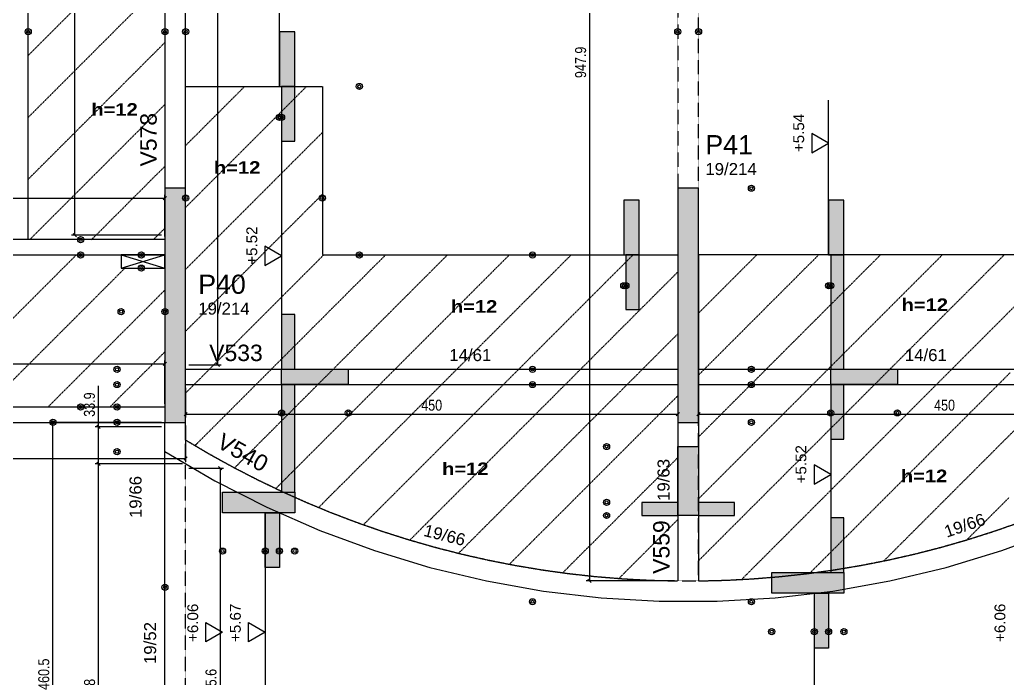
# Model space of a CAD drawing. Extents: x -15895 to 12929, y -2522 to 15173.
# Drawn here: x -13287 to -12384, y 12380 to 12982 of the extents above; entities that cross this region are included whole.
import ezdxf

# ---------------------------------------------------------------- set-up
doc = ezdxf.new("R2010")
doc.units = 0
doc.header["$PDMODE"] = 35
doc.header["$PDSIZE"] = -10
for name, pattern in [('ESTILO_TQS_0001', [1, 0.7, -0.3]), ('ESTILO_TQS_0002', [0.4, 0.1, -0.3]), ('ESTILO_TQS_0006', [0.3, 0.2, -0.1])]:
    doc.linetypes.add(name, pattern=pattern)
for name, color, linetype in [('COTA', 241, 'Continuous'), ('MTH-224', 4, 'Continuous'), ('MTH-230', 1, 'Continuous'), ('MTH-DIM-PILAR', 3, 'Continuous'), ('MTH-DIM-VIGA', 3, 'Continuous'), ('MTH-FACE-VIGA', 7, 'Continuous'), ('MTH-LINHA-SEÇÃO', 16, 'Continuous'), ('MTH-PILAR-SEGUE', 5, 'Continuous'), ('MTH-SIMB_COTA', 3, 'Continuous'), ('MTH-SOMBRA21', 150, 'Continuous'), ('MTH-SOMBRA25', 253, 'Continuous'), ('MTH-TIT1-PILAR', 5, 'Continuous'), ('MTH-TIT1-VIGA', 5, 'Continuous'), ('MTH-TRACEJADO-216', 1, 'Continuous'), ('MTH-TXT', 4, 'Continuous'), ('MTH-TXT-NEGRITO', 5, 'Continuous'), ('MTH-VIGA-INVERTIDA', 7, 'ESTILO_TQS_0002')]:
    doc.layers.add(name, color=color, linetype=linetype)
doc.styles.add('COTA TECNICA', font='techl___.ttf', dxfattribs={"height": 10})
doc.styles.add('TQS_ARIAL', font='arial.ttf')
doc.styles.add('TQS_ARIAL_BLACK', font='ariblk.ttf')
doc.dimstyles.new('PAINEL', dxfattribs={"dimtxt": 10, "dimasz": 3, "dimexe": 3, "dimexo": 3, "dimgap": 3, "dimtad": 1, "dimdec": 1, "dimzin": 12, "dimdsep": 46, "dimtxsty": 'COTA TECNICA', "dimblk1": 'OBLIQUE', "dimblk2": 'OBLIQUE', "dimsah": 1, "dimcen": 0.9, "dimclrd": 4, "dimclre": 4, "dimclrt": 240, "dimadec": 1, "dimazin": 3, "dimtfac": 1, "dimtdec": 1, "dimtmove": 0, "dimatfit": 3, "dimfxl": 1, "dimtolj": 1, "dimtzin": 12, "dimarcsym": 0})

# ---------------------------------------------------------------- blocks, each defined once
blk = doc.blocks.new('_Oblique')
at = {"color": 0, "linetype": 'ByBlock', "lineweight": -2}
blk.add_line((-0.5, -0.5), (0.5, 0.5), dxfattribs=at)
blk = doc.blocks.new('*D1923')
at = {"layer": 'COTA', "color": 4, "lineweight": -2, "transparency": 16777216}
for p, q in [((-13135.16, 12645.16), (-13135.16, 12618.22)), ((-12685.16, 12645.16), (-12685.16, 12618.22)), ((-13135.16, 12621.22), (-12685.16, 12621.22))]:
    blk.add_line(p, q, dxfattribs=at)
at = {"layer": 'Defpoints', "color": 0, "transparency": 16777216}
for p in [(-13135.16, 12648.16), (-12685.16, 12648.16), (-12685.16, 12621.22)]:
    blk.add_point(p, dxfattribs=at)
at = {"layer": 'COTA', "color": 4, "lineweight": -2, "transparency": 16777216, "xscale": 3, "yscale": 3, "zscale": 3, "rotation": 180}
blk.add_blockref('_Oblique', (-13135.16, 12621.22), dxfattribs=at)
at = {"layer": 'COTA', "color": 4, "lineweight": -2, "transparency": 16777216, "xscale": 3, "yscale": 3, "zscale": 3}
blk.add_blockref('_Oblique', (-12685.16, 12621.22), dxfattribs=at)
at = {"layer": 'COTA', "color": 240, "transparency": 16777216, "insert": (-12910.16, 12629.32), "char_height": 10, "attachment_point": 5, "style": 'COTA TECNICA'}
blk.add_mtext('\\A1;450', dxfattribs=at)
blk = doc.blocks.new('*D1924')
at = {"layer": 'COTA', "color": 4, "lineweight": -2, "transparency": 16777216}
for p, q in [((-12666.16, 12645.16), (-12666.16, 12618.22)), ((-12216.16, 12645.16), (-12216.16, 12618.22)), ((-12666.16, 12621.22), (-12216.16, 12621.22))]:
    blk.add_line(p, q, dxfattribs=at)
at = {"layer": 'Defpoints', "color": 0, "transparency": 16777216}
for p in [(-12666.16, 12648.16), (-12216.16, 12648.16), (-12216.16, 12621.22)]:
    blk.add_point(p, dxfattribs=at)
at = {"layer": 'COTA', "color": 4, "lineweight": -2, "transparency": 16777216, "xscale": 3, "yscale": 3, "zscale": 3, "rotation": 180}
blk.add_blockref('_Oblique', (-12666.16, 12621.22), dxfattribs=at)
at = {"layer": 'COTA', "color": 4, "lineweight": -2, "transparency": 16777216, "xscale": 3, "yscale": 3, "zscale": 3}
blk.add_blockref('_Oblique', (-12216.16, 12621.22), dxfattribs=at)
at = {"layer": 'COTA', "color": 240, "transparency": 16777216, "insert": (-12441.16, 12629.32), "char_height": 10, "attachment_point": 5, "style": 'COTA TECNICA'}
blk.add_mtext('\\A1;450', dxfattribs=at)
blk = doc.blocks.new('*D1944')
at = {"layer": 'COTA', "color": 4, "lineweight": -2, "transparency": 16777216}
for p, q in [((-14065.16, 12610.66), (-14065.16, 12577.66)), ((-13135.16, 12610.66), (-13135.16, 12577.66)), ((-14065.16, 12580.66), (-13135.16, 12580.66))]:
    blk.add_line(p, q, dxfattribs=at)
at = {"layer": 'Defpoints', "color": 0, "transparency": 16777216}
for p in [(-14065.16, 12613.66), (-13135.16, 12613.66), (-13135.16, 12580.66)]:
    blk.add_point(p, dxfattribs=at)
at = {"layer": 'COTA', "color": 4, "lineweight": -2, "transparency": 16777216, "xscale": 3, "yscale": 3, "zscale": 3, "rotation": 180}
blk.add_blockref('_Oblique', (-14065.16, 12580.66), dxfattribs=at)
at = {"layer": 'COTA', "color": 4, "lineweight": -2, "transparency": 16777216, "xscale": 3, "yscale": 3, "zscale": 3}
blk.add_blockref('_Oblique', (-13135.16, 12580.66), dxfattribs=at)
at = {"layer": 'COTA', "color": 240, "transparency": 16777216, "insert": (-13600.16, 12588.91), "char_height": 10, "attachment_point": 5, "style": 'COTA TECNICA'}
blk.add_mtext('\\A1;930', dxfattribs=at)
blk = doc.blocks.new('*D1945')
at = {"layer": 'COTA', "color": 4, "lineweight": -2, "transparency": 16777216}
for p, q in [((-13604.16, 12630.66), (-13604.16, 12670.26)), ((-13154.16, 12630.66), (-13154.16, 12670.26)), ((-13604.16, 12667.26), (-13154.16, 12667.26))]:
    blk.add_line(p, q, dxfattribs=at)
at = {"layer": 'Defpoints', "color": 0, "transparency": 16777216}
for p in [(-13154.16, 12667.26), (-13604.16, 12627.66), (-13154.16, 12627.66)]:
    blk.add_point(p, dxfattribs=at)
at = {"layer": 'COTA', "color": 4, "lineweight": -2, "transparency": 16777216, "xscale": 3, "yscale": 3, "zscale": 3, "rotation": 180}
blk.add_blockref('_Oblique', (-13604.16, 12667.26), dxfattribs=at)
at = {"layer": 'COTA', "color": 4, "lineweight": -2, "transparency": 16777216, "xscale": 3, "yscale": 3, "zscale": 3}
blk.add_blockref('_Oblique', (-13154.16, 12667.26), dxfattribs=at)
at = {"layer": 'COTA', "color": 240, "transparency": 16777216, "insert": (-13379.16, 12675.37), "char_height": 10, "attachment_point": 5, "style": 'COTA TECNICA'}
blk.add_mtext('\\A1;450', dxfattribs=at)
blk = doc.blocks.new('*D1994')
at = {"layer": 'COTA', "color": 4, "lineweight": -2, "transparency": 16777216}
for p, q in [((-13157.16, 13412.66), (-13239.6, 13412.66)), ((-13236.6, 12784.66), (-13236.6, 13412.66)), ((-13157.16, 12784.66), (-13239.6, 12784.66))]:
    blk.add_line(p, q, dxfattribs=at)
at = {"layer": 'Defpoints', "color": 0, "transparency": 16777216}
for p in [(-13236.6, 13412.66), (-13154.16, 13412.66), (-13154.16, 12784.66)]:
    blk.add_point(p, dxfattribs=at)
at = {"layer": 'COTA', "color": 4, "lineweight": -2, "transparency": 16777216, "xscale": 3, "yscale": 3, "zscale": 3}
for p, rotation in [((-13236.6, 13412.66), 90), ((-13236.6, 12784.66), 270)]:
    blk.add_blockref('_Oblique', p, dxfattribs=dict(at, rotation=rotation))
at = {"layer": 'COTA', "color": 240, "transparency": 16777216, "insert": (-13244.72, 13122.16), "char_height": 10, "attachment_point": 5, "rotation": 90, "style": 'COTA TECNICA'}
blk.add_mtext('\\A1;628', dxfattribs=at)
blk = doc.blocks.new('*D1995')
at = {"layer": 'COTA', "color": 4, "lineweight": -2, "transparency": 16777216}
for p, q in [((-13604.16, 12783.66), (-13604.16, 12821.69)), ((-13604.16, 12818.69), (-13154.16, 12818.69)), ((-13154.16, 12783.66), (-13154.16, 12821.69))]:
    blk.add_line(p, q, dxfattribs=at)
at = {"layer": 'Defpoints', "color": 0, "transparency": 16777216}
for p in [(-13154.16, 12818.69), (-13604.16, 12780.66), (-13154.16, 12780.66)]:
    blk.add_point(p, dxfattribs=at)
at = {"layer": 'COTA', "color": 4, "lineweight": -2, "transparency": 16777216, "xscale": 3, "yscale": 3, "zscale": 3, "rotation": 180}
blk.add_blockref('_Oblique', (-13604.16, 12818.69), dxfattribs=at)
at = {"layer": 'COTA', "color": 4, "lineweight": -2, "transparency": 16777216, "xscale": 3, "yscale": 3, "zscale": 3}
blk.add_blockref('_Oblique', (-13154.16, 12818.69), dxfattribs=at)
at = {"layer": 'COTA', "color": 240, "transparency": 16777216, "insert": (-13379.16, 12826.8), "char_height": 10, "attachment_point": 5, "style": 'COTA TECNICA'}
blk.add_mtext('\\A1;450', dxfattribs=at)
blk = doc.blocks.new('*D1996')
at = {"layer": 'COTA', "color": 4, "lineweight": -2, "transparency": 16777216}
for p, q in [((-13132.16, 13416.66), (-13102.7, 13416.66)), ((-13105.7, 12666.16), (-13105.7, 13416.66)), ((-13132.16, 12666.16), (-13102.7, 12666.16))]:
    blk.add_line(p, q, dxfattribs=at)
at = {"layer": 'Defpoints', "color": 0, "transparency": 16777216}
for p in [(-13135.16, 13416.66), (-13105.7, 13416.66), (-13135.16, 12666.16)]:
    blk.add_point(p, dxfattribs=at)
at = {"layer": 'COTA', "color": 4, "lineweight": -2, "transparency": 16777216, "xscale": 3, "yscale": 3, "zscale": 3}
for p, rotation in [((-13105.7, 13416.66), 90), ((-13105.7, 12666.16), 270)]:
    blk.add_blockref('_Oblique', p, dxfattribs=dict(at, rotation=rotation))
at = {"layer": 'COTA', "color": 240, "transparency": 16777216, "insert": (-13113.81, 13041.41), "char_height": 10, "attachment_point": 5, "rotation": 90, "style": 'COTA TECNICA'}
blk.add_mtext('\\A1;750.5', dxfattribs=at)
blk = doc.blocks.new('*D2012')
at = {"layer": 'COTA', "color": 4, "lineweight": -2, "transparency": 16777216}
for p, q in [((-12688.16, 13416.66), (-12768.83, 13416.66)), ((-12765.83, 13416.66), (-12765.83, 12468.71)), ((-12688.16, 12468.71), (-12768.83, 12468.71))]:
    blk.add_line(p, q, dxfattribs=at)
at = {"layer": 'Defpoints', "color": 0, "transparency": 16777216}
for p in [(-12685.16, 13416.66), (-12765.83, 12468.71), (-12685.16, 12468.71)]:
    blk.add_point(p, dxfattribs=at)
at = {"layer": 'COTA', "color": 4, "lineweight": -2, "transparency": 16777216, "xscale": 3, "yscale": 3, "zscale": 3}
for p, rotation in [((-12765.83, 13416.66), 90), ((-12765.83, 12468.71), 270)]:
    blk.add_blockref('_Oblique', p, dxfattribs=dict(at, rotation=rotation))
at = {"layer": 'COTA', "color": 240, "transparency": 16777216, "insert": (-12773.94, 12942.69), "char_height": 10, "attachment_point": 5, "rotation": 90, "style": 'COTA TECNICA'}
blk.add_mtext('\\A1;947.9', dxfattribs=at)
blk = doc.blocks.new('*D2027')
at = {"layer": 'COTA', "color": 4, "lineweight": -2, "transparency": 16777216}
for p, q in [((-13157.16, 12575.75), (-13217.86, 12575.75)), ((-13214.86, 12153.95), (-13214.86, 12575.75)), ((-13157.96, 12153.95), (-13217.86, 12153.95))]:
    blk.add_line(p, q, dxfattribs=at)
at = {"layer": 'Defpoints', "color": 0, "transparency": 16777216}
for p in [(-13214.86, 12575.75), (-13154.16, 12575.75), (-13154.96, 12153.95)]:
    blk.add_point(p, dxfattribs=at)
at = {"layer": 'COTA', "color": 4, "lineweight": -2, "transparency": 16777216, "xscale": 3, "yscale": 3, "zscale": 3}
for p, rotation in [((-13214.86, 12575.75), 90), ((-13214.86, 12153.95), 270)]:
    blk.add_blockref('_Oblique', p, dxfattribs=dict(at, rotation=rotation))
at = {"layer": 'COTA', "color": 240, "transparency": 16777216, "insert": (-13222.96, 12364.85), "char_height": 10, "attachment_point": 5, "rotation": 90, "style": 'COTA TECNICA'}
blk.add_mtext('\\A1;421.8', dxfattribs=at)
blk = doc.blocks.new('*D2028')
at = {"layer": 'COTA', "color": 4, "lineweight": -2, "transparency": 16777216}
for p, q in [((-13214.86, 12609.66), (-13214.86, 12647.08)), ((-13157.16, 12609.66), (-13217.86, 12609.66)), ((-13214.86, 12575.75), (-13214.86, 12609.66)), ((-13138.16, 12575.75), (-13217.86, 12575.75))]:
    blk.add_line(p, q, dxfattribs=at)
at = {"layer": 'Defpoints', "color": 0, "transparency": 16777216}
for p in [(-13214.86, 12609.66), (-13154.16, 12609.66), (-13135.16, 12575.75)]:
    blk.add_point(p, dxfattribs=at)
at = {"layer": 'COTA', "color": 4, "lineweight": -2, "transparency": 16777216, "xscale": 3, "yscale": 3, "zscale": 3}
for p, rotation in [((-13214.86, 12609.66), 90), ((-13214.86, 12575.75), 270)]:
    blk.add_blockref('_Oblique', p, dxfattribs=dict(at, rotation=rotation))
at = {"layer": 'COTA', "color": 240, "transparency": 16777216, "insert": (-13223.11, 12629.87), "char_height": 10, "attachment_point": 5, "rotation": 90, "style": 'COTA TECNICA'}
blk.add_mtext('\\A1;33.9', dxfattribs=at)
blk = doc.blocks.new('*D2029')
at = {"layer": 'COTA', "color": 4, "lineweight": -2, "transparency": 16777216}
for p, q in [((-13157.16, 12613.66), (-13259.76, 12613.66)), ((-13256.76, 12153.16), (-13256.76, 12613.66)), ((-13157.16, 12153.16), (-13259.76, 12153.16))]:
    blk.add_line(p, q, dxfattribs=at)
at = {"layer": 'Defpoints', "color": 0, "transparency": 16777216}
for p in [(-13256.76, 12613.66), (-13154.16, 12613.66), (-13154.16, 12153.16)]:
    blk.add_point(p, dxfattribs=at)
at = {"layer": 'COTA', "color": 4, "lineweight": -2, "transparency": 16777216, "xscale": 3, "yscale": 3, "zscale": 3}
for p, rotation in [((-13256.76, 12613.66), 90), ((-13256.76, 12153.16), 270)]:
    blk.add_blockref('_Oblique', p, dxfattribs=dict(at, rotation=rotation))
at = {"layer": 'COTA', "color": 240, "transparency": 16777216, "insert": (-13264.87, 12383.41), "char_height": 10, "attachment_point": 5, "rotation": 90, "style": 'COTA TECNICA'}
blk.add_mtext('\\A1;460.5', dxfattribs=at)
blk = doc.blocks.new('*D2030')
at = {"layer": 'COTA', "color": 4, "lineweight": -2, "transparency": 16777216}
for p, q in [((-13132.16, 12571.75), (-13100.69, 12571.75)), ((-13103.69, 12571.75), (-13103.69, 12176.16)), ((-13132.16, 12176.16), (-13100.69, 12176.16))]:
    blk.add_line(p, q, dxfattribs=at)
at = {"layer": 'Defpoints', "color": 0, "transparency": 16777216}
for p in [(-13135.16, 12571.75), (-13135.16, 12176.16), (-13103.69, 12176.16)]:
    blk.add_point(p, dxfattribs=at)
at = {"layer": 'COTA', "color": 4, "lineweight": -2, "transparency": 16777216, "xscale": 3, "yscale": 3, "zscale": 3}
for p, rotation in [((-13103.69, 12571.75), 90), ((-13103.69, 12176.16), 270)]:
    blk.add_blockref('_Oblique', p, dxfattribs=dict(at, rotation=rotation))
at = {"layer": 'COTA', "color": 240, "transparency": 16777216, "insert": (-13111.94, 12373.96), "char_height": 10, "attachment_point": 5, "rotation": 90, "style": 'COTA TECNICA'}
blk.add_mtext('\\A1;395.6', dxfattribs=at)

msp = doc.modelspace()

# ---------------------------------------------------------------- linework, layer by layer
at = {"layer": 'MTH-224', "linetype": 'Continuous'}
for points in [[(-12562.54, 12859.96), (-12547.24, 12868.8), (-12562.54, 12877.63), (-12562.54, 12859.96)], [(-13062.72, 12756.97), (-13047.42, 12765.81), (-13062.72, 12774.64), (-13062.72, 12756.97)], [(-12560.54, 12557.15), (-12545.24, 12565.98), (-12560.54, 12574.82), (-12560.54, 12557.15)], [(-13116.72, 12430.57), (-13101.42, 12421.73), (-13116.72, 12412.9), (-13116.72, 12430.57)], [(-13077.72, 12430.57), (-13062.42, 12421.73), (-13077.72, 12412.9), (-13077.72, 12430.57)]]:
    msp.add_lwpolyline(points, dxfattribs=at)
at = {"layer": 'MTH-230', "linetype": 'Continuous'}
for p, q in [((-13194.16, 12766.66), (-13154.16, 12754.66)), ((-13194.16, 12754.66), (-13154.16, 12766.66))]:
    msp.add_line(p, q, dxfattribs=at)
at = {"layer": 'MTH-FACE-VIGA', "linetype": 'Continuous'}
for p, q in [((-13154.16, 13416.66), (-13154.16, 12827.66)), ((-13135.16, 12827.66), (-13135.16, 13416.66)), ((-13154.16, 12780.66), (-13604.16, 12780.66)), ((-13604.16, 12766.66), (-13154.16, 12766.66)), ((-13135.16, 12662.16), (-12685.16, 12662.16)), ((-12666.16, 12662.16), (-12216.16, 12662.16)), ((-13135.16, 12648.16), (-12685.16, 12648.16)), ((-12666.16, 12648.16), (-12216.16, 12648.16)), ((-13154.16, 12627.66), (-13604.16, 12627.66)), ((-13604.16, 12613.66), (-13154.16, 12613.66)), ((-13154.16, 12193.16), (-13154.16, 12613.66))]:
    msp.add_line(p, q, dxfattribs=at)
for points in [[(-13154.16, 12766.66), (-13194.16, 12766.66), (-13194.16, 12754.66), (-13154.16, 12754.66), (-13154.16, 12766.66)], [(-13154.16, 12586.86), (-13108.34, 12560.07), (-13061.03, 12536.02), (-13012.38, 12514.79), (-12962.57, 12496.45), (-12911.77, 12481.07), (-12860.15, 12468.71), (-12807.9, 12459.39), (-12755.19, 12453.17), (-12702.2, 12450.05), (-12649.13, 12450.05), (-12596.14, 12453.17), (-12543.43, 12459.39), (-12491.17, 12468.71), (-12439.56, 12481.07), (-12388.76, 12496.45), (-12338.95, 12514.79), (-12290.3, 12536.02), (-12242.98, 12560.07), (-12197.16, 12586.86)]]:
    msp.add_lwpolyline(points, dxfattribs=at)
at = {"layer": 'MTH-LINHA-SEÇÃO', "linetype": 'Continuous'}
for p, q in [((-13049.42, 12920.66), (-13049.42, 13430.66)), ((-13049.42, 12920.66), (-13047.42, 12920.66)), ((-13047.42, 12920.66), (-13047.42, 12662.16)), ((-12547.24, 12766.66), (-12547.24, 12908.25)), ((-12545.24, 12766.66), (-12545.24, 12662.16)), ((-12545.24, 12648.16), (-12545.24, 12476.36)), ((-13062.42, 12530.98), (-13062.42, 12172.16)), ((-12560.24, 12172.16), (-12560.24, 12441.28))]:
    msp.add_line(p, q, dxfattribs=at)
for points in [[(-13049.42, 12970.66), (-13049.42, 12920.66), (-13035.42, 12920.66), (-13035.42, 12970.66), (-13049.42, 12970.66)], [(-13047.42, 12920.66), (-13047.42, 12870.66), (-13035.42, 12870.66), (-13035.42, 12920.66), (-13047.42, 12920.66)], [(-12734.53, 12816.66), (-12734.53, 12766.66), (-12720.53, 12766.66), (-12720.53, 12816.66), (-12734.53, 12816.66)], [(-12547.24, 12816.66), (-12547.24, 12766.66), (-12533.24, 12766.66), (-12533.24, 12816.66), (-12547.24, 12816.66)], [(-12732.53, 12766.66), (-12732.53, 12716.66), (-12720.53, 12716.66), (-12720.53, 12766.66), (-12732.53, 12766.66)], [(-12545.24, 12766.66), (-12545.24, 12662.16), (-12533.24, 12662.16), (-12533.24, 12766.66), (-12545.24, 12766.66)], [(-13047.42, 12712.16), (-13047.42, 12662.16), (-13035.42, 12662.16), (-13035.42, 12712.16), (-13047.42, 12712.16)], [(-12986.42, 12648.16), (-13047.42, 12648.16), (-13047.42, 12662.16), (-12986.42, 12662.16), (-12986.42, 12648.16)], [(-12484.24, 12648.16), (-12545.24, 12648.16), (-12545.24, 12662.16), (-12484.24, 12662.16), (-12484.24, 12648.16)], [(-13047.42, 12648.16), (-13047.42, 12549.98), (-13035.42, 12549.98), (-13035.42, 12648.16), (-13047.42, 12648.16)], [(-12545.24, 12648.16), (-12545.24, 12598.16), (-12533.24, 12598.16), (-12533.24, 12648.16), (-12545.24, 12648.16)], [(-12685.16, 12528.5), (-12685.16, 12591.5), (-12666.16, 12591.5), (-12666.16, 12528.5), (-12685.16, 12528.5)], [(-13035.42, 12530.98), (-13101.42, 12530.98), (-13101.42, 12549.98), (-13035.42, 12549.98), (-13035.42, 12530.98)], [(-12685.16, 12540.5), (-12718.07, 12540.5), (-12718.07, 12528.5), (-12685.16, 12528.5), (-12685.16, 12540.5)], [(-12633.26, 12540.5), (-12666.16, 12540.5), (-12666.16, 12528.5), (-12633.26, 12528.5), (-12633.26, 12540.5)], [(-13062.42, 12480.98), (-13062.42, 12530.98), (-13049.42, 12530.98), (-13049.42, 12480.98), (-13062.42, 12480.98)], [(-12545.24, 12526.36), (-12545.24, 12476.36), (-12533.24, 12476.36), (-12533.24, 12526.36), (-12545.24, 12526.36)], [(-12533.24, 12457.36), (-12599.24, 12457.36), (-12599.24, 12476.36), (-12533.24, 12476.36), (-12533.24, 12457.36)], [(-12560.24, 12407.36), (-12560.24, 12457.36), (-12547.24, 12457.36), (-12547.24, 12407.36), (-12560.24, 12407.36)]]:
    msp.add_lwpolyline(points, dxfattribs=at)
at = {"layer": 'MTH-PILAR-SEGUE', "linetype": 'Continuous'}
for points in [[(-13154.16, 12613.66), (-13135.16, 12613.66), (-13135.16, 12827.66), (-13154.16, 12827.66), (-13154.16, 12613.66)], [(-12685.16, 12613.66), (-12666.16, 12613.66), (-12666.16, 12827.66), (-12685.16, 12827.66), (-12685.16, 12613.66)]]:
    msp.add_lwpolyline(points, dxfattribs=at)
at = {"layer": 'MTH-SIMB_COTA', "linetype": 'Continuous'}
for centre, radius in [((-13279.16, 12970.66), 2.8), ((-13279.16, 12970.66), 2.8), ((-13279.16, 12970.66), 1.4), ((-13279.16, 12970.66), 1.4), ((-13154.16, 12970.66), 2.8), ((-13154.16, 12970.66), 1.4), ((-13135.16, 12970.66), 2.8), ((-13135.16, 12970.66), 1.4), ((-12685.16, 12970.66), 2.8), ((-12685.16, 12970.66), 1.4), ((-12666.16, 12970.66), 2.8), ((-12666.16, 12970.66), 1.4), ((-12976.28, 12920.66), 2.8), ((-12976.28, 12920.66), 1.4), ((-13049.42, 12892.46), 2.8), ((-13049.42, 12892.46), 2.8), ((-13049.42, 12892.46), 2.8), ((-13049.42, 12892.46), 1.4), ((-13049.42, 12892.46), 1.4), ((-13049.42, 12892.46), 1.4), ((-13047.42, 12892.46), 2.8), ((-13047.42, 12892.46), 2.8), ((-13047.42, 12892.46), 2.8), ((-13047.42, 12892.46), 1.4), ((-13047.42, 12892.46), 1.4), ((-13047.42, 12892.46), 1.4), ((-12617.79, 12827.66), 2.8), ((-12617.79, 12827.66), 1.4), ((-13135.16, 12818.66), 2.8), ((-13135.16, 12818.66), 1.4), ((-13010.16, 12818.66), 2.8), ((-13010.16, 12818.66), 1.4), ((-13231.18, 12780.66), 2.8), ((-13231.18, 12780.66), 1.4), ((-13231.18, 12766.66), 2.8), ((-13175.66, 12766.66), 2.8), ((-12976.28, 12766.66), 2.8), ((-12817.98, 12766.66), 2.8), ((-12817.98, 12766.66), 2.8), ((-13231.18, 12766.66), 1.4), ((-13175.66, 12766.66), 1.4), ((-12976.28, 12766.66), 1.4), ((-12817.98, 12766.66), 1.4), ((-12817.98, 12766.66), 1.4), ((-13175.66, 12754.66), 2.8), ((-13175.66, 12754.66), 1.4), ((-12734.53, 12738.46), 2.8), ((-12734.53, 12738.46), 1.4), ((-12732.53, 12738.46), 2.8), ((-12732.53, 12738.46), 1.4), ((-12547.24, 12738.46), 2.8), ((-12547.24, 12738.46), 1.4), ((-12545.24, 12738.46), 2.8), ((-12545.24, 12738.46), 1.4), ((-13194.16, 12714.85), 2.8), ((-13194.16, 12714.85), 1.4), ((-13154.16, 12714.85), 2.8), ((-13154.16, 12714.85), 1.4), ((-13197.9, 12662.16), 2.8), ((-13197.9, 12662.16), 1.4), ((-12817.98, 12662.16), 2.8), ((-12817.98, 12662.16), 1.4), ((-12617.79, 12662.16), 2.8), ((-12617.79, 12662.16), 1.4), ((-13197.9, 12648.16), 2.8), ((-13197.9, 12648.16), 2.8), ((-13197.9, 12648.16), 1.4), ((-13197.9, 12648.16), 1.4), ((-12817.98, 12648.16), 2.8), ((-12817.98, 12648.16), 1.4), ((-12617.79, 12648.16), 2.8), ((-12617.79, 12648.16), 1.4), ((-13231.18, 12627.66), 2.8), ((-13231.18, 12627.66), 1.4), ((-13197.9, 12627.66), 2.8), ((-13197.9, 12627.66), 1.4), ((-13047.42, 12622.33), 2.8), ((-13047.42, 12622.33), 2.8), ((-13047.42, 12622.33), 2.8), ((-12986.42, 12622.33), 2.8), ((-12986.42, 12622.33), 2.8), ((-12986.42, 12622.33), 2.8), ((-12545.24, 12622.33), 2.8), ((-12484.24, 12622.33), 2.8), ((-13256.5, 12613.66), 2.8), ((-13197.9, 12613.66), 2.8), ((-13047.42, 12622.33), 1.4), ((-13047.42, 12622.33), 1.4), ((-13047.42, 12622.33), 1.4), ((-12986.42, 12622.33), 1.4), ((-12986.42, 12622.33), 1.4), ((-12986.42, 12622.33), 1.4), ((-12617.79, 12613.66), 2.8), ((-12617.79, 12613.66), 2.8), ((-12545.24, 12622.33), 1.4), ((-12484.24, 12622.33), 1.4), ((-13256.5, 12613.66), 1.4), ((-13197.9, 12613.66), 1.4), ((-12617.79, 12613.66), 1.4), ((-12617.79, 12613.66), 1.4), ((-13197.9, 12586.86), 2.8), ((-13197.9, 12586.86), 2.8), ((-12750.25, 12591.5), 2.8), ((-12750.25, 12591.5), 1.4), ((-13197.9, 12586.86), 1.4), ((-13197.9, 12586.86), 1.4), ((-12750.25, 12540.5), 2.8), ((-12750.25, 12540.5), 2.8), ((-12750.25, 12540.5), 1.4), ((-12750.25, 12540.5), 1.4), ((-12750.25, 12528.5), 2.8), ((-12750.25, 12528.5), 1.4), ((-13101.42, 12495.98), 2.8), ((-13062.42, 12495.98), 2.8), ((-13062.42, 12495.98), 2.8), ((-13049.42, 12495.98), 2.8), ((-13049.42, 12495.98), 2.8), ((-13035.42, 12495.98), 2.8), ((-13101.42, 12495.98), 1.4), ((-13062.42, 12495.98), 1.4), ((-13062.42, 12495.98), 1.4), ((-13049.42, 12495.98), 1.4), ((-13049.42, 12495.98), 1.4), ((-13035.42, 12495.98), 1.4), ((-13154.16, 12462.97), 2.8), ((-13154.16, 12462.97), 1.4), ((-12817.98, 12449.66), 2.8), ((-12817.98, 12449.66), 2.8), ((-12817.98, 12449.66), 1.4), ((-12817.98, 12449.66), 1.4), ((-12617.79, 12449.66), 2.8), ((-12617.79, 12449.66), 1.4), ((-12599.24, 12422.36), 2.8), ((-12599.24, 12422.36), 1.4), ((-12560.24, 12422.36), 2.8), ((-12560.24, 12422.36), 2.8), ((-12560.24, 12422.36), 1.4), ((-12560.24, 12422.36), 1.4), ((-12547.24, 12422.36), 2.8), ((-12547.24, 12422.36), 2.8), ((-12547.24, 12422.36), 1.4), ((-12547.24, 12422.36), 1.4), ((-12533.24, 12422.36), 2.8), ((-12533.24, 12422.36), 1.4)]:
    msp.add_circle(centre, radius, dxfattribs=at)
at = {"layer": 'MTH-SOMBRA21', "linetype": 'Continuous'}
for points in [[(-13049.42, 12970.66), (-13049.42, 12920.66), (-13035.42, 12920.66)], [(-13049.42, 12970.66), (-13035.42, 12920.66), (-13035.42, 12970.66)], [(-13049.42, 12970.66), (-13035.42, 12970.66), (-13049.42, 12970.66)], [(-13047.42, 12920.66), (-13047.42, 12870.66), (-13035.42, 12870.66)], [(-13047.42, 12920.66), (-13035.42, 12870.66), (-13035.42, 12920.66)], [(-13047.42, 12920.66), (-13035.42, 12920.66), (-13047.42, 12920.66)], [(-12734.53, 12816.66), (-12734.53, 12766.66), (-12720.53, 12766.66)], [(-12734.53, 12816.66), (-12720.53, 12766.66), (-12720.53, 12816.66)], [(-12734.53, 12816.66), (-12720.53, 12816.66), (-12734.53, 12816.66)], [(-12547.24, 12816.66), (-12547.24, 12766.66), (-12533.24, 12766.66)], [(-12547.24, 12816.66), (-12533.24, 12766.66), (-12533.24, 12816.66)], [(-12547.24, 12816.66), (-12533.24, 12816.66), (-12547.24, 12816.66)], [(-12732.53, 12766.66), (-12732.53, 12716.66), (-12720.53, 12716.66)], [(-12732.53, 12766.66), (-12720.53, 12716.66), (-12720.53, 12766.66)], [(-12732.53, 12766.66), (-12720.53, 12766.66), (-12732.53, 12766.66)], [(-12545.24, 12766.66), (-12545.24, 12662.16), (-12533.24, 12662.16)], [(-12545.24, 12766.66), (-12533.24, 12662.16), (-12533.24, 12766.66)], [(-12545.24, 12766.66), (-12533.24, 12766.66), (-12545.24, 12766.66)], [(-13047.42, 12712.16), (-13047.42, 12662.16), (-13035.42, 12662.16)], [(-13047.42, 12712.16), (-13035.42, 12662.16), (-13035.42, 12712.16)], [(-13047.42, 12712.16), (-13035.42, 12712.16), (-13047.42, 12712.16)], [(-12986.42, 12648.16), (-13047.42, 12648.16), (-13047.42, 12662.16)], [(-12986.42, 12648.16), (-13047.42, 12662.16), (-12986.42, 12662.16)], [(-12986.42, 12648.16), (-12986.42, 12662.16), (-12986.42, 12648.16)], [(-12484.24, 12648.16), (-12545.24, 12648.16), (-12545.24, 12662.16)], [(-12484.24, 12648.16), (-12545.24, 12662.16), (-12484.24, 12662.16)], [(-12484.24, 12648.16), (-12484.24, 12662.16), (-12484.24, 12648.16)], [(-13047.42, 12648.16), (-13047.42, 12549.98), (-13035.42, 12549.98)], [(-13047.42, 12648.16), (-13035.42, 12549.98), (-13035.42, 12648.16)], [(-13047.42, 12648.16), (-13035.42, 12648.16), (-13047.42, 12648.16)], [(-12545.24, 12648.16), (-12545.24, 12598.16), (-12533.24, 12598.16)], [(-12545.24, 12648.16), (-12533.24, 12598.16), (-12533.24, 12648.16)], [(-12545.24, 12648.16), (-12533.24, 12648.16), (-12545.24, 12648.16)], [(-12685.16, 12528.5), (-12685.16, 12591.5), (-12666.16, 12591.5)], [(-12685.16, 12528.5), (-12666.16, 12591.5), (-12666.16, 12528.5)], [(-13035.42, 12530.98), (-13101.42, 12530.98), (-13101.42, 12549.98)], [(-13035.42, 12530.98), (-13101.42, 12549.98), (-13035.42, 12549.98)], [(-13035.42, 12530.98), (-13035.42, 12549.98), (-13035.42, 12530.98)], [(-12685.16, 12540.5), (-12718.07, 12540.5), (-12718.07, 12528.5)], [(-12685.16, 12540.5), (-12718.07, 12528.5), (-12685.16, 12528.5)], [(-12685.16, 12540.5), (-12685.16, 12528.5), (-12685.16, 12540.5)], [(-12633.26, 12540.5), (-12666.16, 12540.5), (-12666.16, 12528.5)], [(-12633.26, 12540.5), (-12666.16, 12528.5), (-12633.26, 12528.5)], [(-12633.26, 12540.5), (-12633.26, 12528.5), (-12633.26, 12540.5)], [(-13062.42, 12480.98), (-13062.42, 12530.98), (-13049.42, 12530.98)], [(-13062.42, 12480.98), (-13049.42, 12530.98), (-13049.42, 12480.98)], [(-12685.16, 12528.5), (-12666.16, 12528.5), (-12685.16, 12528.5)], [(-12545.24, 12526.36), (-12545.24, 12476.36), (-12533.24, 12476.36)], [(-12545.24, 12526.36), (-12533.24, 12476.36), (-12533.24, 12526.36)], [(-12545.24, 12526.36), (-12533.24, 12526.36), (-12545.24, 12526.36)], [(-13062.42, 12480.98), (-13049.42, 12480.98), (-13062.42, 12480.98)], [(-12533.24, 12457.36), (-12599.24, 12457.36), (-12599.24, 12476.36)], [(-12533.24, 12457.36), (-12599.24, 12476.36), (-12533.24, 12476.36)], [(-12533.24, 12457.36), (-12533.24, 12476.36), (-12533.24, 12457.36)], [(-12560.24, 12407.36), (-12560.24, 12457.36), (-12547.24, 12457.36)], [(-12560.24, 12407.36), (-12547.24, 12457.36), (-12547.24, 12407.36)], [(-12560.24, 12407.36), (-12547.24, 12407.36), (-12560.24, 12407.36)]]:
    msp.add_solid(points, dxfattribs=at)
at = {"layer": 'MTH-SOMBRA25', "linetype": 'Continuous'}
for points in [[(-13154.16, 12613.66), (-13135.16, 12613.66), (-13135.16, 12827.66)], [(-13154.16, 12613.66), (-13135.16, 12827.66), (-13154.16, 12827.66)], [(-13154.16, 12613.66), (-13154.16, 12827.66), (-13154.16, 12613.66)], [(-12685.16, 12613.66), (-12666.16, 12613.66), (-12666.16, 12827.66)], [(-12685.16, 12613.66), (-12666.16, 12827.66), (-12685.16, 12827.66)], [(-12685.16, 12613.66), (-12685.16, 12827.66), (-12685.16, 12613.66)]]:
    msp.add_solid(points, dxfattribs=at)
at = {"layer": 'MTH-TRACEJADO-216', "linetype": 'ESTILO_TQS_0001'}
for p, q in [((-13279.16, 12892.42), (-13160.92, 13010.66)), ((-13279.16, 12948.99), (-13217.49, 13010.66)), ((-13213.46, 12901.55), (-13154.16, 12960.85)), ((-13135.16, 12810.14), (-13024.65, 12920.66)), ((-13135.16, 12866.71), (-13081.22, 12920.66)), ((-13135.16, 12920.66), (-13010.16, 12920.66)), ((-13135.16, 12597.47), (-13135.16, 12920.66)), ((-13010.16, 12920.66), (-13010.16, 12766.66)), ((-13279.16, 12835.85), (-13213.46, 12901.55)), ((-13277.79, 12780.66), (-13154.16, 12904.28)), ((-13036.71, 12852.03), (-13010.16, 12878.58)), ((-13135.16, 12753.58), (-13036.71, 12852.03)), ((-13221.22, 12780.66), (-13154.16, 12847.71)), ((-13072.39, 12759.79), (-13010.16, 12822.01)), ((-13164.65, 12780.66), (-13154.16, 12791.14)), ((-13374.22, 12627.66), (-13235.22, 12766.66)), ((-13113.37, 12605.66), (-12952.37, 12766.66)), ((-13108.06, 12667.54), (-13013.62, 12761.98)), ((-13022.72, 12639.74), (-12895.81, 12766.66)), ((-13013.62, 12761.98), (-13008.94, 12766.66)), ((-13010.16, 12766.66), (-12685.16, 12766.66)), ((-12932.07, 12673.83), (-12839.24, 12766.66)), ((-12841.42, 12707.91), (-12782.67, 12766.66)), ((-12750.77, 12742), (-12726.1, 12766.66)), ((-12685.16, 12766.66), (-12685.16, 12468.71)), ((-12627.5, 12752.12), (-12612.96, 12766.66)), ((-12586.39, 12736.67), (-12556.39, 12766.66)), ((-12545.28, 12721.21), (-12499.83, 12766.66)), ((-12504.17, 12705.75), (-12443.26, 12766.66)), ((-12463.06, 12690.29), (-12386.69, 12766.66)), ((-12421.94, 12674.84), (-12336.47, 12760.31)), ((-13317.65, 12627.66), (-13190.65, 12754.66)), ((-13135.16, 12697.01), (-13072.39, 12759.79)), ((-12666.16, 12713.46), (-12627.5, 12752.12)), ((-12904.67, 12531.52), (-12685.16, 12751.03)), ((-13261.08, 12627.66), (-13154.16, 12734.58)), ((-12948.66, 12544.1), (-12750.77, 12742)), ((-12666.16, 12656.89), (-12586.39, 12736.67)), ((-12666.16, 12600.32), (-12545.28, 12721.21)), ((-12992.64, 12556.69), (-12841.42, 12707.91)), ((-12666.16, 12543.75), (-12504.17, 12705.75)), ((-12860.69, 12518.93), (-12685.16, 12694.46)), ((-12666.16, 12487.18), (-12463.06, 12690.29)), ((-13204.51, 12627.66), (-13154.16, 12678.01)), ((-13036.62, 12569.27), (-12932.07, 12673.83)), ((-12612.8, 12483.98), (-12421.94, 12674.84)), ((-13135.16, 12640.44), (-13108.06, 12667.54)), ((-12533.56, 12506.65), (-12380.83, 12659.38)), ((-12454.32, 12529.33), (-12339.72, 12643.92)), ((-13080.61, 12581.86), (-13022.72, 12639.74)), ((-12816.71, 12506.35), (-12685.16, 12637.89)), ((-13124.59, 12594.44), (-13113.37, 12605.66)), ((-13126.61, 12592.43), (-13126.51, 12592.53)), ((-13126.51, 12592.53), (-13126.4, 12592.63)), ((-13126.4, 12592.63), (-13126.3, 12592.74)), ((-13126.3, 12592.74), (-13126.19, 12592.84)), ((-13126.19, 12592.84), (-13126.09, 12592.95)), ((-13126.09, 12592.95), (-13125.98, 12593.05)), ((-13125.98, 12593.05), (-13125.87, 12593.16)), ((-13125.87, 12593.16), (-13125.76, 12593.27)), ((-13125.76, 12593.27), (-13125.65, 12593.38)), ((-13125.65, 12593.38), (-13125.54, 12593.49)), ((-13125.54, 12593.49), (-13125.43, 12593.61)), ((-13125.43, 12593.61), (-13125.31, 12593.72)), ((-13125.31, 12593.72), (-13125.2, 12593.84)), ((-13125.2, 12593.84), (-13125.08, 12593.96)), ((-13125.08, 12593.96), (-13124.96, 12594.07)), ((-13124.96, 12594.07), (-13124.84, 12594.2)), ((-13124.84, 12594.2), (-13124.72, 12594.32)), ((-13124.72, 12594.32), (-13124.59, 12594.44)), ((-13083.12, 12579.34), (-13082.51, 12579.96)), ((-13082.51, 12579.96), (-13081.88, 12580.58)), ((-13081.88, 12580.58), (-13081.25, 12581.22)), ((-13081.25, 12581.22), (-13080.61, 12581.86)), ((-12772.72, 12493.76), (-12685.16, 12581.32)), ((-13090.44, 12572.03), (-13089.95, 12572.51)), ((-13089.95, 12572.51), (-13089.41, 12573.05)), ((-13089.41, 12573.05), (-13088.87, 12573.6)), ((-13088.87, 12573.6), (-13088.32, 12574.14)), ((-13088.32, 12574.14), (-13087.77, 12574.7)), ((-13087.77, 12574.7), (-13087.21, 12575.25)), ((-13087.21, 12575.25), (-13086.65, 12575.82)), ((-13086.65, 12575.82), (-13086.08, 12576.39)), ((-13086.08, 12576.39), (-13085.5, 12576.97)), ((-13085.5, 12576.97), (-13084.92, 12577.55)), ((-13084.92, 12577.55), (-13084.33, 12578.14)), ((-13084.33, 12578.14), (-13083.73, 12578.74)), ((-13083.73, 12578.74), (-13083.12, 12579.34)), ((-13045.46, 12560.44), (-13044.41, 12561.49)), ((-13044.41, 12561.49), (-13043.34, 12562.56)), ((-13043.34, 12562.56), (-13042.26, 12563.64)), ((-13042.26, 12563.64), (-13041.16, 12564.73)), ((-13041.16, 12564.73), (-13040.05, 12565.84)), ((-13040.05, 12565.84), (-13038.93, 12566.97)), ((-13038.93, 12566.97), (-13037.78, 12568.11)), ((-13037.78, 12568.11), (-13036.62, 12569.27)), ((-13052.72, 12553.18), (-13052.53, 12553.37)), ((-13052.53, 12553.37), (-13051.55, 12554.35)), ((-13051.55, 12554.35), (-13050.56, 12555.34)), ((-13050.56, 12555.34), (-13049.56, 12556.34)), ((-13049.56, 12556.34), (-13048.55, 12557.35)), ((-13048.55, 12557.35), (-13047.53, 12558.37)), ((-13047.53, 12558.37), (-13046.5, 12559.4)), ((-13046.5, 12559.4), (-13045.46, 12560.44)), ((-12997.6, 12551.73), (-12995.97, 12553.36)), ((-12995.97, 12553.36), (-12994.32, 12555.01)), ((-12994.32, 12555.01), (-12992.64, 12556.69)), ((-13006.93, 12542.4), (-13005.42, 12543.91)), ((-13005.42, 12543.91), (-13003.9, 12545.43)), ((-13003.9, 12545.43), (-13002.35, 12546.98)), ((-13002.35, 12546.98), (-13000.79, 12548.54)), ((-13000.79, 12548.54), (-12999.21, 12550.12)), ((-12999.21, 12550.12), (-12997.6, 12551.73)), ((-12950.85, 12541.91), (-12948.66, 12544.1)), ((-12386.11, 12540.96), (-12382.23, 12544.84)), ((-13013.48, 12535.85), (-13012.8, 12536.53)), ((-13012.8, 12536.53), (-13011.35, 12537.98)), ((-13011.35, 12537.98), (-13009.89, 12539.44)), ((-13009.89, 12539.44), (-13008.42, 12540.91)), ((-13008.42, 12540.91), (-13006.93, 12542.4)), ((-12959.32, 12533.44), (-12957.25, 12535.51)), ((-12957.25, 12535.51), (-12955.15, 12537.61)), ((-12955.15, 12537.61), (-12953.02, 12539.75)), ((-12953.02, 12539.75), (-12950.85, 12541.91)), ((-12394.56, 12532.51), (-12390.22, 12536.86)), ((-12390.22, 12536.86), (-12386.11, 12540.96)), ((-12969.3, 12523.46), (-12967.35, 12525.41)), ((-12967.35, 12525.41), (-12965.38, 12527.38)), ((-12965.38, 12527.38), (-12963.39, 12529.38)), ((-12963.39, 12529.38), (-12961.37, 12531.4)), ((-12961.37, 12531.4), (-12959.32, 12533.44)), ((-12912.69, 12523.5), (-12910.06, 12526.13)), ((-12910.06, 12526.13), (-12907.39, 12528.81)), ((-12907.39, 12528.81), (-12904.67, 12531.52)), ((-12459.54, 12524.1), (-12454.32, 12529.33)), ((-12404.11, 12522.97), (-12399.19, 12527.89)), ((-12399.19, 12527.89), (-12394.56, 12532.51)), ((-12972.65, 12520.11), (-12971.23, 12521.53)), ((-12971.23, 12521.53), (-12969.3, 12523.46)), ((-12920.38, 12515.81), (-12917.85, 12518.34)), ((-12917.85, 12518.34), (-12915.29, 12520.9)), ((-12915.29, 12520.9), (-12912.69, 12523.5)), ((-12863.92, 12515.7), (-12860.69, 12518.93)), ((-12728.74, 12481.18), (-12685.16, 12524.75)), ((-12470.86, 12512.79), (-12465.04, 12518.6)), ((-12465.04, 12518.6), (-12459.54, 12524.1)), ((-12414.98, 12512.1), (-12409.36, 12517.72)), ((-12409.36, 12517.72), (-12404.11, 12522.97)), ((-12930.11, 12506.08), (-12927.78, 12508.41)), ((-12927.78, 12508.41), (-12925.34, 12510.85)), ((-12925.34, 12510.85), (-12922.87, 12513.32)), ((-12922.87, 12513.32), (-12920.38, 12515.81)), ((-12873.33, 12506.29), (-12870.24, 12509.38)), ((-12870.24, 12509.38), (-12867.1, 12512.52)), ((-12867.1, 12512.52), (-12863.92, 12515.7)), ((-12477.01, 12506.64), (-12470.86, 12512.79)), ((-12420.9, 12506.17), (-12414.98, 12512.1)), ((-12882.36, 12497.26), (-12879.39, 12500.23)), ((-12879.39, 12500.23), (-12876.38, 12503.24)), ((-12876.38, 12503.24), (-12873.33, 12506.29)), ((-12827.79, 12495.27), (-12824.15, 12498.91)), ((-12824.15, 12498.91), (-12820.45, 12502.6)), ((-12820.45, 12502.6), (-12816.71, 12506.35)), ((-12547.86, 12492.36), (-12540.52, 12499.69)), ((-12540.52, 12499.69), (-12533.56, 12506.65)), ((-12490.45, 12493.19), (-12483.52, 12500.12)), ((-12483.52, 12500.12), (-12477.01, 12506.64)), ((-12885.63, 12494), (-12885.3, 12494.32)), ((-12885.3, 12494.32), (-12882.36, 12497.26)), ((-12834.91, 12488.14), (-12831.37, 12491.68)), ((-12831.37, 12491.68), (-12827.79, 12495.27)), ((-12781.19, 12485.3), (-12776.99, 12489.5)), ((-12776.99, 12489.5), (-12772.72, 12493.76)), ((-12555.6, 12484.61), (-12547.86, 12492.36)), ((-12496.62, 12487.03), (-12490.45, 12493.19)), ((-12839.1, 12483.96), (-12838.4, 12484.65)), ((-12838.4, 12484.65), (-12834.91, 12488.14)), ((-12789.42, 12477.07), (-12785.33, 12481.15)), ((-12785.33, 12481.15), (-12781.19, 12485.3)), ((-12733.52, 12476.39), (-12728.74, 12481.18)), ((-12621.5, 12475.28), (-12612.8, 12483.98)), ((-12563.8, 12476.42), (-12555.6, 12484.61)), ((-12790.3, 12476.19), (-12789.42, 12477.07)), ((-12738.94, 12470.97), (-12738.24, 12471.68)), ((-12738.24, 12471.68), (-12733.52, 12476.39)), ((-12626.68, 12470.1), (-12621.5, 12475.28)), ((-12564.51, 12475.71), (-12563.8, 12476.42))]:
    msp.add_line(p, q, dxfattribs=at)
for points in [[(-13279.16, 12780.66), (-13279.16, 13010.66), (-13154.16, 13010.66), (-13154.16, 12780.66), (-13279.16, 12780.66)], [(-12216.16, 12920.66), (-12341.16, 12920.66), (-12341.16, 12766.66), (-12666.16, 12766.66), (-12666.16, 12468.71)], [(-13135.16, 12597.47), (-13113.69, 12584.81), (-13091.86, 12572.76), (-13069.7, 12561.34), (-13047.23, 12550.54), (-13024.46, 12540.38), (-13001.42, 12530.87), (-12978.11, 12522.01), (-12954.57, 12513.81), (-12930.8, 12506.28), (-12906.83, 12499.42), (-12882.68, 12493.24), (-12858.36, 12487.74), (-12833.9, 12482.94), (-12809.31, 12478.82), (-12784.61, 12475.4), (-12759.83, 12472.68), (-12734.98, 12470.65), (-12710.09, 12469.33), (-12685.16, 12468.71)], [(-12666.16, 12468.71), (-12641.24, 12469.33), (-12616.35, 12470.65), (-12591.5, 12472.68), (-12566.71, 12475.4), (-12542.02, 12478.82), (-12517.43, 12482.94), (-12492.97, 12487.74), (-12468.65, 12493.24), (-12444.5, 12499.42), (-12420.53, 12506.28), (-12396.76, 12513.81), (-12373.22, 12522.01), (-12349.91, 12530.87), (-12326.87, 12540.38), (-12304.1, 12550.54), (-12281.63, 12561.34), (-12259.47, 12572.76), (-12237.64, 12584.81), (-12216.16, 12597.47)]]:
    msp.add_lwpolyline(points, dxfattribs=at)
at = {"layer": 'MTH-VIGA-INVERTIDA', "linetype": 'ESTILO_TQS_0006'}
for p, q in [((-12685.16, 13416.66), (-12685.16, 12827.66)), ((-12666.16, 12827.66), (-12666.16, 13416.66)), ((-13135.16, 12172.16), (-13135.16, 12613.66)), ((-12685.16, 12613.66), (-12685.16, 12468.71)), ((-12666.16, 12468.71), (-12666.16, 12613.66)), ((-12685.16, 12468.71), (-12666.16, 12468.71))]:
    msp.add_line(p, q, dxfattribs=at)
for points in [[(-13135.16, 12597.47), (-13113.69, 12584.81), (-13091.86, 12572.76), (-13069.7, 12561.34), (-13047.23, 12550.54), (-13024.46, 12540.38), (-13001.42, 12530.87), (-12978.11, 12522.01), (-12954.57, 12513.81), (-12930.8, 12506.28), (-12906.83, 12499.42), (-12882.68, 12493.24), (-12858.36, 12487.74), (-12833.9, 12482.94), (-12809.31, 12478.82), (-12784.61, 12475.4), (-12759.83, 12472.68), (-12734.98, 12470.65), (-12710.09, 12469.33), (-12685.16, 12468.71)], [(-12666.16, 12468.71), (-12641.24, 12469.33), (-12616.35, 12470.65), (-12591.5, 12472.68), (-12566.71, 12475.4), (-12542.02, 12478.82), (-12517.43, 12482.94), (-12492.97, 12487.74), (-12468.65, 12493.24), (-12444.5, 12499.42), (-12420.53, 12506.28), (-12396.76, 12513.81), (-12373.22, 12522.01), (-12349.91, 12530.87), (-12326.87, 12540.38), (-12304.1, 12550.54), (-12281.63, 12561.34), (-12259.47, 12572.76), (-12237.64, 12584.81), (-12216.16, 12597.47)]]:
    msp.add_lwpolyline(points, dxfattribs=at)

# ---------------------------------------------------------------- texts
at = {"layer": 'MTH-DIM-PILAR', "linetype": 'Continuous', "style": 'TQS_ARIAL'}
for p in [(-12659.92, 12839.69), (-13123.64, 12712.12)]:
    msp.add_text('19/214', height=11, dxfattribs=at).set_placement(p)
at = {"layer": 'MTH-DIM-VIGA', "linetype": 'Continuous', "style": 'TQS_ARIAL'}
for p in [(-12894.09, 12669.66), (-12477.52, 12669.66)]:
    msp.add_text('14/61', height=11, dxfattribs=at).set_placement(p)
for s, rotation, p in [('19/63', 90, (-12692.66, 12541.79)), ('19/66', 90, (-13175.48, 12526.17)), ('19/66', 18.792, (-12439.17, 12508.14)), ('19/66', 345.792, (-12918.27, 12509.99)), ('19/52', 90, (-13162.16, 12392.7))]:
    msp.add_text(s, height=11, rotation=rotation, dxfattribs=at).set_placement(p)
at = {"layer": 'MTH-TIT1-PILAR', "linetype": 'Continuous', "style": 'TQS_ARIAL'}
for s, p in [('P41', (-12659.92, 12858.69)), ('P40', (-13123.64, 12731.12))]:
    msp.add_text(s, height=17.5, dxfattribs=at).set_placement(p)
at = {"layer": 'MTH-TIT1-VIGA', "linetype": 'Continuous', "style": 'TQS_ARIAL'}
for s, rotation, p in [('V578', 90, (-13161.66, 12847.55)), ('V540', 330.79214, (-13107.91, 12591.48)), ('V559', 90, (-12692.66, 12475.15))]:
    msp.add_text(s, height=15, rotation=rotation, dxfattribs=at).set_placement(p)
msp.add_text('V533', height=15, dxfattribs=at).set_placement((-13113.59, 12669.66))
at = {"layer": 'MTH-TXT', "linetype": 'Continuous', "style": 'TQS_ARIAL'}
for s, p in [('+5.54', (-12569.56, 12860.66)), ('+5.52', (-13069.74, 12757.67)), ('+5.52', (-12567.56, 12557.84)), ('+6.06', (-13123.74, 12412.9)), ('+5.67', (-13084.74, 12412.9)), ('+6.06', (-12385.56, 12412.9))]:
    msp.add_text(s, height=9.9, rotation=90, dxfattribs=at).set_placement(p)
at = {"layer": 'MTH-TXT-NEGRITO', "linetype": 'Continuous', "style": 'TQS_ARIAL_BLACK'}
for p in [(-13221.4, 12893.9), (-13109.27, 12840.86), (-12892.6, 12713.84), (-12480.44, 12715.4), (-12900.66, 12565.44), (-12481.11, 12558.94)]:
    msp.add_text('h=12', height=11.5, dxfattribs=at).set_placement(p)

# ---------------------------------------------------------------- dimensions: what is measured, and where the dimension line sits
at = {"layer": 'COTA'}
dim = msp.add_linear_dim(base=(-13236.6, 13412.66), p1=(-13154.16, 12784.66), p2=(-13154.16, 13412.66), angle=90, dimstyle='PAINEL', dxfattribs=at)
dim.commit()
dim.dimension.update_dxf_attribs({"geometry": '*D1994', "text_midpoint": (-13236.6, 13122.16), "dimtype": 160})
for base, p1, p2, picture, middle in [((-13105.7, 13416.66), (-13135.16, 12666.16), (-13135.16, 13416.66), '*D1996', (-13113.81, 13041.41)), ((-12765.8345, 12468.711), (-12685.1647, 13416.6599), (-12685.1647, 12468.711), '*D2012', (-12773.9369, 12942.6854)), ((-13214.86, 12609.66), (-13135.16, 12575.75), (-13154.16, 12609.66), '*D2028', (-13223.11, 12629.87)), ((-13256.76, 12613.66), (-13154.16, 12153.16), (-13154.16, 12613.66), '*D2029', (-13264.87, 12383.41)), ((-13214.86, 12575.75), (-13154.96, 12153.95), (-13154.16, 12575.75), '*D2027', (-13222.96, 12364.85)), ((-13103.69, 12176.16), (-13135.16, 12571.75), (-13135.16, 12176.16), '*D2030', (-13111.94, 12373.96))]:
    dim = msp.add_linear_dim(base=base, p1=p1, p2=p2, angle=90, dimstyle='PAINEL', dxfattribs=at)
    dim.commit()
    dim.dimension.update_dxf_attribs({"geometry": picture, "text_midpoint": middle})
for base, p1, p2, picture, middle in [((-13154.16, 12818.69), (-13604.16, 12780.66), (-13154.16, 12780.66), '*D1995', (-13379.16, 12826.8)), ((-13154.16, 12667.26), (-13604.16, 12627.66), (-13154.16, 12627.66), '*D1945', (-13379.16, 12675.37)), ((-12685.16, 12621.22), (-13135.16, 12648.16), (-12685.16, 12648.16), '*D1923', (-12910.16, 12629.32)), ((-12216.16, 12621.22), (-12666.16, 12648.16), (-12216.16, 12648.16), '*D1924', (-12441.16, 12629.32)), ((-13135.16, 12580.66), (-14065.16, 12613.66), (-13135.16, 12613.66), '*D1944', (-13600.16, 12588.91))]:
    dim = msp.add_linear_dim(base=base, p1=p1, p2=p2, dimstyle='PAINEL', dxfattribs=at)
    dim.commit()
    dim.dimension.update_dxf_attribs({"geometry": picture, "text_midpoint": middle})

doc.saveas('drawing.dxf')
